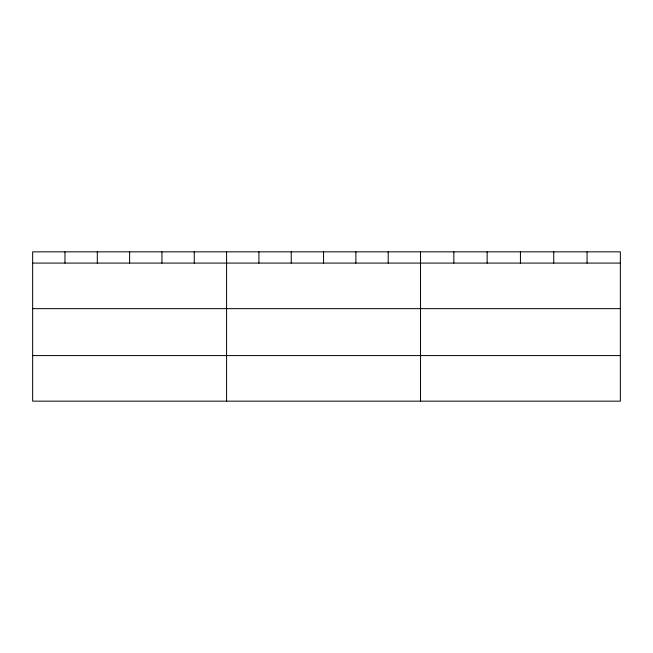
<?xml version="1.0" encoding="UTF-8"?>
<svg xmlns="http://www.w3.org/2000/svg" width="653" height="653" viewBox="0 0 653 653"><rect width="100%" height="100%" fill="white"/><g stroke="black" fill="none" stroke-linecap="round" stroke-linejoin="round"><path stroke-width="0.98" d="M620.35 308.649L620.35 251.846L32.65 251.846L32.65 401.154L620.35 401.154L620.35 308.649L32.65 308.649M32.65 263.086L620.35 263.086M32.65 355.591L620.35 355.591M587.047 251.846L587.047 263.086M553.744 251.846L553.744 263.086M520.441 251.846L520.441 263.086M487.138 251.846L487.138 263.086M453.835 251.846L453.835 263.086M420.532 251.846L420.532 401.154M388.209 251.846L388.209 263.086M355.885 251.846L355.885 263.086M323.561 251.846L323.561 263.086M291.238 251.846L291.238 263.086M258.914 251.846L258.914 263.086M226.591 251.846L226.591 401.154M194.268 251.846L194.268 263.086M161.944 251.846L161.944 263.086M129.621 251.846L129.621 263.086M97.297 251.846L97.297 263.086M64.974 251.846L64.974 263.086"/></g></svg>
